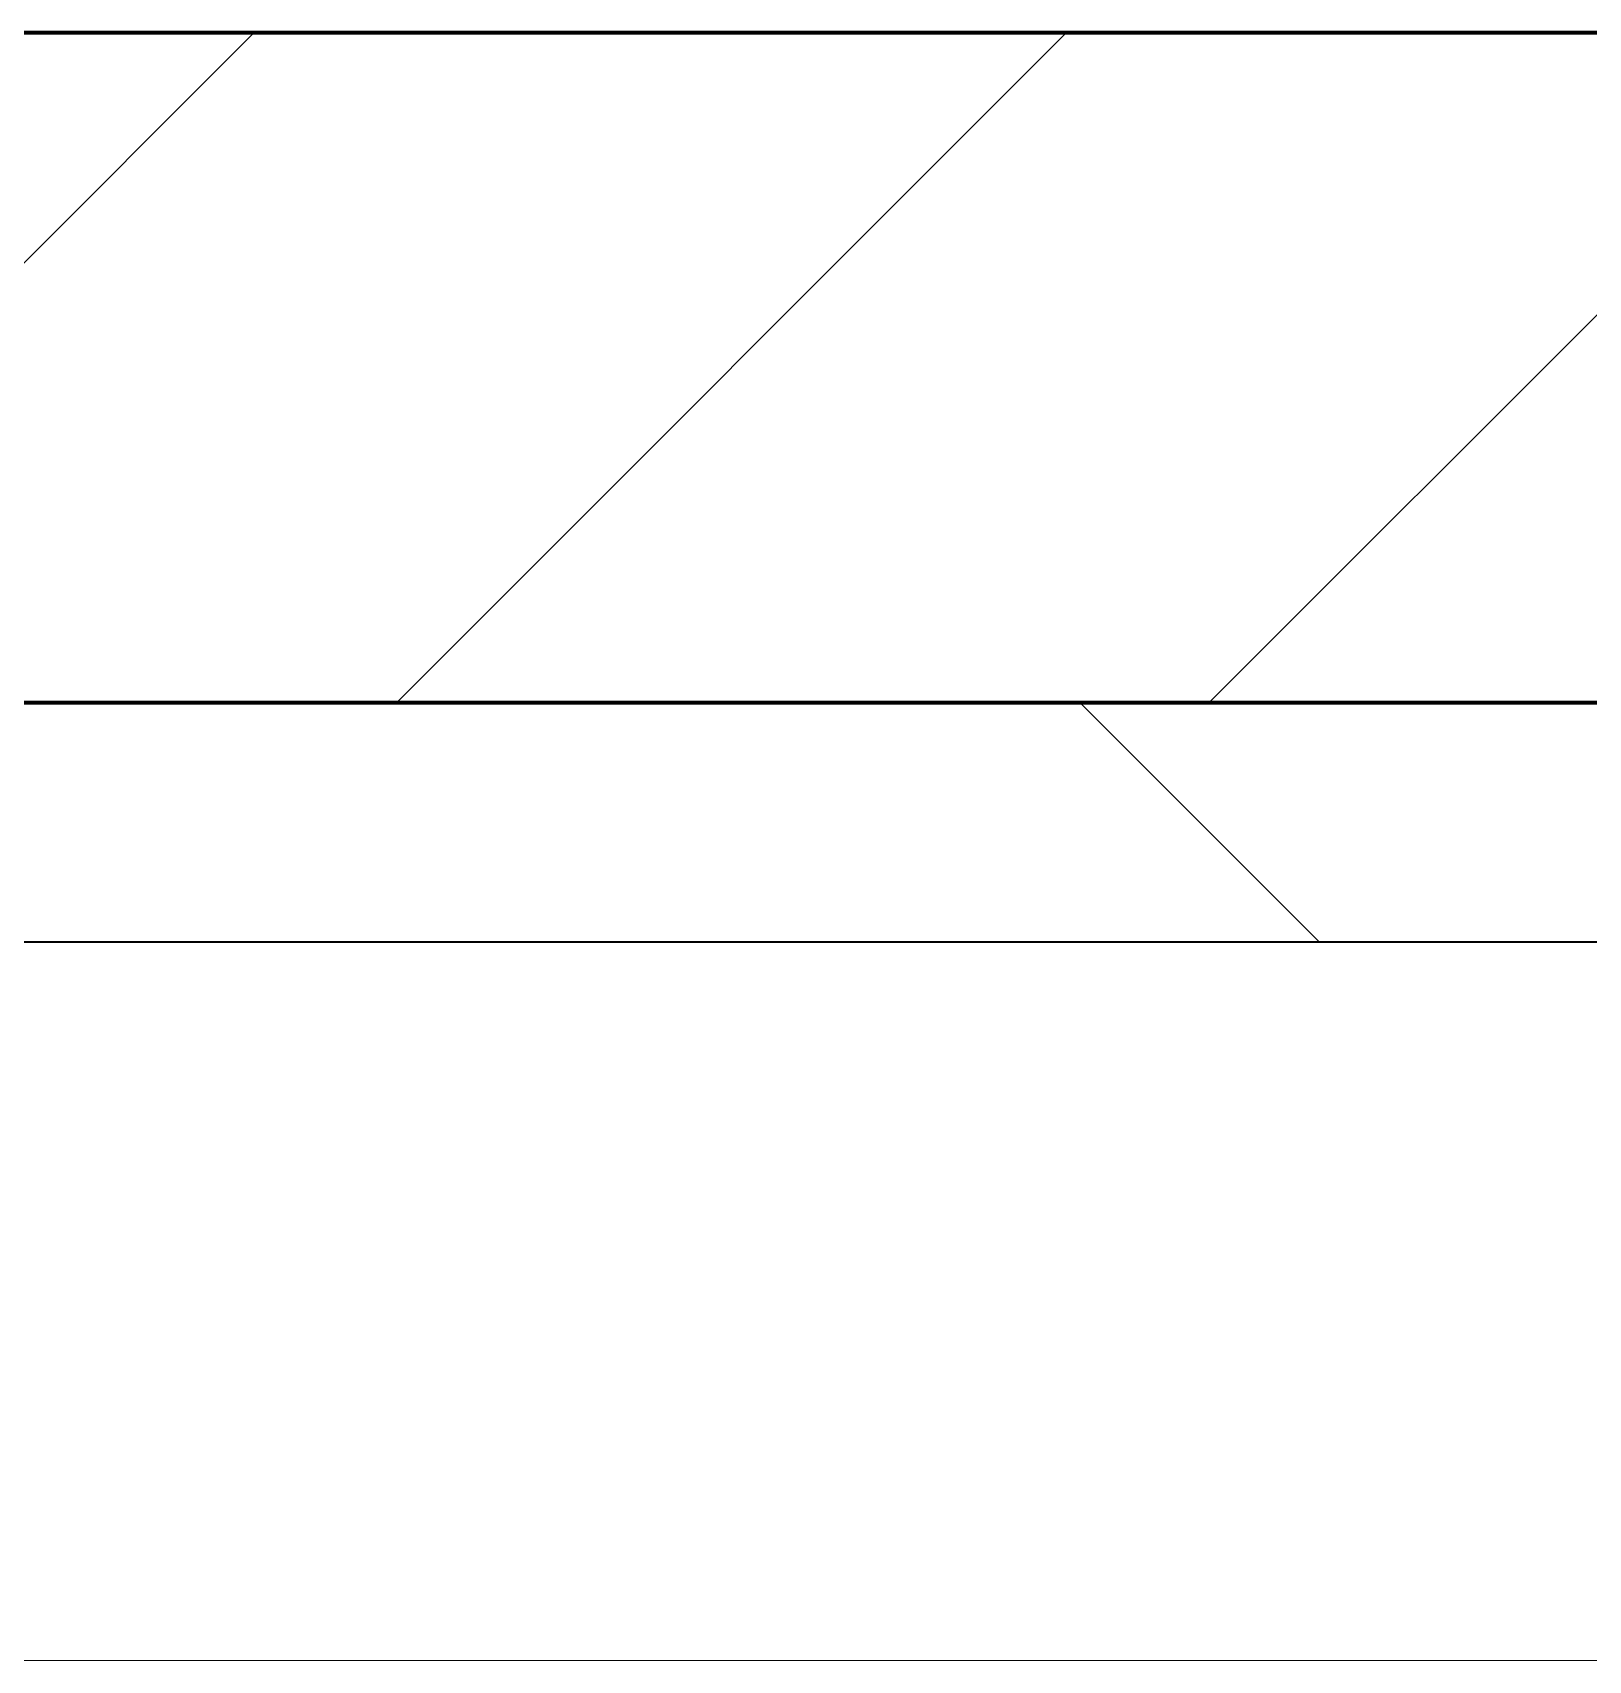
# Model space of a CAD drawing. Header units: millimetres. Extents: x -725999 to -647408, y -21008 to 19019.
# Drawn here: x -719232.4 to -718907.4, y 3929 to 4269 of the extents above; entities that cross this region are included whole.
import ezdxf

# ---------------------------------------------------------------- set-up
doc = ezdxf.new("R2010")
doc.units = ezdxf.units.MM
for name, color, linetype, lineweight in [('A-GLAZ-CURT', 2, 'Continuous', 9), ('A-WALL', 5, 'Continuous', 35), ('A-WALL-FNSH', 2, 'Continuous', 35), ('A-WALL-PATT', 1, 'Continuous', 35)]:
    doc.layers.add(name, color=color, linetype=linetype, lineweight=lineweight)

# ---------------------------------------------------------------- blocks, each defined once
blk = doc.blocks.new('System Panel - DPA-AR_Metal Ceiling Rectangular Panel-V5-4283-01 ENLARGED LOWER PLATFORM LEVEL - REFLECTED CEILING PLAN - SHEET 4')
at = {"layer": 'A-GLAZ-CURT'}
for p, q in [((-719507.37, 4079.02), (-721907.37, 4079.02)), ((-721907.37, 4079.02), (-719507.37, 4079.02)), ((-721907.37, 3929.03), (-719507.37, 3929.03)), ((-719507.37, 3929.03), (-721907.37, 3929.03))]:
    blk.add_line(p, q, dxfattribs=at)
blk = doc.blocks.new('PPLS-PP19_Custom Tile Pattern - Custom Tile Pattern-V22-4283-01 ENLARGED LOWER PLATFORM LEVEL - REFLECTED CEILING PLAN - SHEET 4')
at = {"layer": 'A-GLAZ-CURT'}
for p, q in [((-300, 0), (300, 0)), ((300, 0), (-300, 0)), ((195.99, 0), (213.31, 0)), ((213.31, 0), (195.99, 0)), ((230.06, 0), (300, 0)), ((-300, -50), (300, -50)), ((300, -50), (-300, -50))]:
    blk.add_line(p, q, dxfattribs=at)
for points, knots in [([(-126.5, 0), (-122.44, 0), (-108.71, 0), (-86.68, 0), (-63.44, 0), (-54.4, 0), (-48.53, 0), (-30.79, 0), (-18.03, 0), (8.61, 0), (15.02, 0), (22.91, 0), (31, 0), (39.04, 0), (51.19, 0), (58.74, 0), (61.34, 0), (61.45, 0)], [-5231.017328, -5231.017328, -5231.017328, -5231.017328, -4994.692869, -4542.524482, -4008.285538, -3689.699207, -3546.54457, -3315.260113, -2864.387349, -2439.246196, -2084.094819, -1956.422387, -1818.904206, -1645.594513, -1443.202566, -1228.752106, -1120.932285, -1120.932285, -1120.932285, -1120.932285]), ([(70.96, 0), (70.71, 0), (65.32, 0), (53.52, 0), (37, 0), (24.07, 0), (12.82, 0), (-2.9, 0), (-20.62, 0), (-32.81, 0), (-44.85, 0), (-51.43, 0), (-51.79, 0)], [-2966.590051, -2966.590051, -2966.590051, -2966.590051, -2950.589685, -2634.532728, -2313.748533, -2106.613311, -1925.670641, -1617.263037, -1290.787923, -1039.307308, -819.71621, -644.910881, -644.910881, -644.910881, -644.910881]), ([(-36.78, 0), (-32.43, 0), (-19.22, 0), (8.83, 0), (43.36, 0), (70.92, 0), (82.12, 0), (83.66, 0)], [-6191.144455, -6191.144455, -6191.144455, -6191.144455, -5862.463379, -5340.621928, -4573.028122, -4094.177415, -3869.465285, -3869.465285, -3869.465285, -3869.465285]), ([(-30.52, 0), (-27.11, 0), (-17.83, 0), (5.99, 0), (22.06, 0), (37.44, 0), (45.92, 0), (57.76, 0), (64.47, 0), (72.74, 0), (75.22, 0), (76.03, 0), (76.21, 0)], [-2323.618664, -2323.618664, -2323.618664, -2323.618664, -2142.497158, -1716.209403, -1206.526904, -1089.329421, -901.315459, -753.071572, -495.328968, -421.953223, -334.951786, -290.452333, -290.452333, -290.452333, -290.452333]), ([(31.18, 0), (25.97, 0), (16.78, 0), (7.43, 0), (3.28, 0)], [-4496.803627, -4496.803627, -4496.803627, -4496.803627, -4222.080604, -4002.690388, -4002.690388, -4002.690388, -4002.690388]), ([(3.28, 0), (4, 0), (16.43, 0), (42.82, 0), (88.72, 0), (120.63, 0), (138.28, 0), (138.53, 0)], [-432.066459, -432.066459, -432.066459, -432.066459, -429.606584, -390.253598, -346.313304, -291.370682, -290.5735, -290.5735, -290.5735, -290.5735]), ([(30.82, 0), (29.27, 0), (20.24, 0), (11.09, 0), (3.28, 0)], [-10462.034656, -10462.034656, -10462.034656, -10462.034656, -10363.088938, -9890.482339, -9890.482339, -9890.482339, -9890.482339]), ([(70.61, 0), (66.16, 0), (55.8, 0), (39.61, 0), (25.57, 0), (11.62, 0), (4.21, 0)], [-4647.237329, -4647.237329, -4647.237329, -4647.237329, -4326.416877, -4098.545751, -3766.694881, -3388.610552, -3388.610552, -3388.610552, -3388.610552]), ([(71.61, 0), (67.07, 0), (54.95, 0), (35.84, 0), (15.37, 0), (7.78, 0), (4.43, 0)], [-343.724241, -343.724241, -343.724241, -343.724241, -330.153101, -307.516438, -285.83788, -258.111572, -258.111572, -258.111572, -258.111572]), ([(18.16, 0), (19.15, 0), (24.25, 0), (25.66, 0), (26.12, 0)], [-5700.113719, -5700.113719, -5700.113719, -5700.113719, -5554.232259, -5302.431367, -5302.431367, -5302.431367, -5302.431367]), ([(114.39, 0), (114.2, 0), (112.08, 0), (105.42, 0), (92.38, 0), (85.59, 0), (74.4, 0), (62.26, 0), (51.85, 0), (43.81, 0), (29.53, 0), (20.67, 0), (18.85, 0), (18.16, 0)], [-8148.58938, -8148.58938, -8148.58938, -8148.58938, -8105.191388, -7723.759874, -7531.75727, -7135.649961, -6924.452779, -6738.82075, -6548.303034, -6314.283804, -6135.05769, -5972.647715, -5832.674503, -5832.674503, -5832.674503, -5832.674503]), ([(27.44, 0), (27.9, 0), (29.54, 0), (38.07, 0), (53.39, 0), (71.67, 0), (84.83, 0), (86.01, 0), (92.51, 0), (94.33, 0)], [-5037.309798, -5037.309798, -5037.309798, -5037.309798, -4887.603822, -4705.298446, -4353.683244, -3960.84581, -3759.045785, -3336.541051, -2783.776468, -2783.776468, -2783.776468, -2783.776468]), ([(27.89, 0), (29.09, 0), (33.4, 0), (48.37, 0), (71.92, 0), (100.57, 0), (116.36, 0), (128.63, 0), (128.95, 0)], [-147.777612, -147.777612, -147.777612, -147.777612, -135.792042, -118.513713, -97.899267, -63.759246, -39.050993, -35.895543, -35.895543, -35.895543, -35.895543]), ([(53.18, 0), (53.06, 0), (52.22, 0), (44.99, 0), (36.46, 0), (30.82, 0)], [-622.740158, -622.740158, -622.740158, -622.740158, -566.066452, -360.610861, 0, 0, 0, 0]), ([(136.44, 0), (121.66, 0), (86.93, 0), (51.16, 0), (31.18, 0)], [-106.750556, -106.750556, -106.750556, -106.750556, -59.610984, 0, 0, 0, 0]), ([(139.11, 0), (129.86, 0), (108.71, 0), (76.86, 0), (57.82, 0), (46.51, 0), (41.18, 0), (36.02, 0), (35.54, 0), (35.54, 0)], [-454.816382, -454.816382, -454.816382, -454.816382, -401.860199, -357.622665, -341.267687, -334.000314, -326.15566, -319.318397, -317.489778, -317.489778, -317.489778, -317.489778]), ([(36.29, 0), (37.77, 0), (48.82, 0), (64.79, 0), (95.91, 0), (124.45, 0), (132.42, 0), (134.6, 0)], [-314.598523, -314.598523, -314.598523, -314.598523, -305.899624, -287.17622, -249.500363, -194.761443, -152.241002, -152.241002, -152.241002, -152.241002]), ([(61.47, 0), (61.47, 0), (61.21, 0), (54.61, 0), (53.71, 0), (53.56, 0)], [-1113.311073, -1113.311073, -1113.311073, -1113.311073, -1096.402191, -891.204116, -747.28819, -747.28819, -747.28819, -747.28819]), ([(76.22, 0), (75.58, 0), (73.91, 0), (71.77, 0), (71.72, 0)], [-193.634889, -193.634889, -193.634889, -193.634889, -31.537676, -27.607488, -27.607488, -27.607488, -27.607488]), ([(103.09, 0), (101.08, 0), (90.87, 0), (80.41, 0), (72.04, 0)], [-375.435014, -375.435014, -375.435014, -375.435014, -369.147452, -344.148763, -344.148763, -344.148763, -344.148763]), ([(94.4, 0), (94.4, 0), (94.64, 0), (99.11, 0), (108.97, 0), (120.79, 0), (139.94, 0), (163.31, 0), (185.23, 0), (193.62, 0), (194.69, 0), (194.79, 0)], [-2348.345796, -2348.345796, -2348.345796, -2348.345796, -2310.419338, -2233.599744, -2052.234781, -1843.028543, -1530.39897, -1095.004608, -529.74427, -295.064701, -265.121568, -265.121568, -265.121568, -265.121568]), ([(129.02, 0), (129.02, 0), (124.41, 0), (122.35, 0), (114.96, 0), (108.04, 0), (103.09, 0)], [-35.386604, -35.386604, -35.386604, -35.386604, -31.430235, -22.807238, -15.488593, 0, 0, 0, 0]), ([(157.9, 0), (156.77, 0), (151.67, 0), (143.29, 0), (134.04, 0), (126.24, 0), (118.6, 0), (114.23, 0), (111.98, 0), (105.66, 0), (105.23, 0), (105.23, 0)], [-10292.955006, -10292.955006, -10292.955006, -10292.955006, -10098.273015, -9847.788484, -9677.714971, -9567.007022, -9453.21225, -9220.200448, -9012.77275, -8966.157302, -8929.495943, -8929.495943, -8929.495943, -8929.495943]), ([(105.26, 0), (105.52, 0), (111.01, 0), (112.65, 0), (113.59, 0)], [-8920.561005, -8920.561005, -8920.561005, -8920.561005, -8814.835624, -8577.462505, -8577.462505, -8577.462505, -8577.462505]), ([(128.58, 0), (128.8, 0), (130.16, 0), (139.26, 0), (152.67, 0), (161.24, 0), (162.19, 0), (162.75, 0)], [-633.326174, -633.326174, -633.326174, -633.326174, -627.736123, -618.981161, -602.094757, -592.980799, -581.414464, -581.414464, -581.414464, -581.414464]), ([(137.1, 0), (136, 0), (133.64, 0), (129.87, 0), (129.11, 0)], [-670.405967, -670.405967, -670.405967, -670.405967, -651.020627, -640.742133, -640.742133, -640.742133, -640.742133]), ([(168.37, 0), (167.68, 0), (162.47, 0), (152.98, 0), (140.33, 0), (139.97, 0)], [-543.375029, -543.375029, -543.375029, -543.375029, -530.793311, -458.593899, -456.473528, -456.473528, -456.473528, -456.473528]), ([(193.8, 0), (193.33, 0), (190.11, 0), (183.13, 0), (171, 0), (161.95, 0), (161.28, 0), (158.35, 0), (157.85, 0), (157.77, 0)], [-11665.349007, -11665.349007, -11665.349007, -11665.349007, -11565.880756, -11105.624034, -10839.086983, -10768.332124, -10666.779182, -10580.760289, -10550.278881, -10550.278881, -10550.278881, -10550.278881]), ([(276.61, 0), (270.93, 0), (246.4, 0), (207.11, 0), (177.41, 0), (159.34, 0), (158.33, 0), (158.3, 0)], [-261.780919, -261.780919, -261.780919, -261.780919, -244.693688, -187.987675, -143.776725, -129.632772, -123.352749, -123.352749, -123.352749, -123.352749]), ([(159.07, 0), (159.13, 0), (160.84, 0), (165.21, 0), (174.15, 0), (185.98, 0), (208.82, 0), (219.42, 0), (230.06, 0)], [-115.643202, -115.643202, -115.643202, -115.643202, -114.681583, -87.660824, -65.295536, -41.623857, -24.459831, 0, 0, 0, 0]), ([(162.75, 0), (165.4, 0), (170.91, 0), (172.61, 0), (172.61, 0)], [-111.264224, -111.264224, -111.264224, -111.264224, -56.742688, -19.085662, -19.085662, -19.085662, -19.085662]), ([(247.1, 0), (246.76, 0), (245.04, 0), (238.34, 0), (226.56, 0), (221.1, 0), (200.27, 0), (182.99, 0), (174.27, 0), (169.67, 0), (168.99, 0)], [-9649.085549, -9649.085549, -9649.085549, -9649.085549, -9581.591397, -9406.094246, -9221.510254, -9016.44624, -8717.832359, -8253.978395, -8152.463617, -8069.855175, -8069.855175, -8069.855175, -8069.855175]), ([(215.22, 0), (214.62, 0), (210.55, 0), (203.98, 0), (187.54, 0), (175.3, 0), (169.49, 0)], [-203.825446, -203.825446, -203.825446, -203.825446, -198.527383, -184.406837, -162.427601, -142.916156, -142.916156, -142.916156, -142.916156]), ([(171.51, 0), (176.48, 0), (193.23, 0), (201.73, 0), (208.81, 0), (213.9, 0), (241.96, 0), (266.73, 0), (281.71, 0), (291.71, 0), (296.52, 0), (297.86, 0), (298.09, 0)], [-7971.819559, -7971.819559, -7971.819559, -7971.819559, -7784.112253, -7606.717214, -7289.299508, -7042.621073, -6582.165592, -6068.460911, -5766.029927, -5566.724884, -5280.360606, -5199.253518, -5199.253518, -5199.253518, -5199.253518]), ([(172.07, 0), (177.66, 0), (187.87, 0), (201.08, 0), (207.47, 0), (213.96, 0), (215.11, 0)], [-255.364076, -255.364076, -255.364076, -255.364076, -237.955587, -223.92608, -215.862851, -208.75215, -208.75215, -208.75215, -208.75215]), ([(300, 0), (288.22, 0), (262, 0), (230.43, 0), (219.94, 0), (219.02, 0)], [-12528.858583, -12528.858583, -12528.858583, -12528.858583, -11905.454923, -11162.864862, -10856.732305, -10856.732305, -10856.732305, -10856.732305]), ([(219.9, 0), (220.86, 0), (227.84, 0), (242.06, 0), (246.54, 0), (246.96, 0)], [-10670.940496, -10670.940496, -10670.940496, -10670.940496, -10511.382485, -9925.173265, -9834.877357, -9834.877357, -9834.877357, -9834.877357]), ([(284.76, 0), (284.76, 0), (285.09, 0), (287.47, 0), (293.59, 0), (297.76, 0), (300, 0)], [-4110.630118, -4110.630118, -4110.630118, -4110.630118, -4053.389046, -3959.664717, -3862.421465, -3746.95702, -3746.95702, -3746.95702, -3746.95702]), ([(297.38, 0), (295.84, 0), (291.62, 0), (285.38, 0), (284.87, 0)], [-4803.172655, -4803.172655, -4803.172655, -4803.172655, -4358.271401, -4143.037883, -4143.037883, -4143.037883, -4143.037883])]:
    blk.add_open_spline(points, degree=3, knots=knots, dxfattribs=at)
for points in [[(24.49, 0), (25.23, 0), (25.72, 0), (26.04, 0)], [(76.63, 0), (75.19, 0), (73.49, 0), (71.67, 0)], [(80.35, 0), (79.57, 0), (78.27, 0), (76.63, 0)], [(84.06, 0), (83.48, 0), (82.41, 0), (81.72, 0)], [(168.74, 0), (168.74, 0), (169.81, 0), (171.51, 0)], [(195.11, 0), (194.91, 0), (194.44, 0), (193.8, 0)], [(300, 0), (292.32, 0), (284.63, 0), (276.95, 0)]]:
    blk.add_open_spline(points, degree=3, dxfattribs=at)
blk = doc.blocks.new('PPLS-PP19_Custom Tile Pattern - Custom Tile Pattern-V23-4283-01 ENLARGED LOWER PLATFORM LEVEL - REFLECTED CEILING PLAN - SHEET 4')
at = {"layer": 'A-GLAZ-CURT'}
for p, q in [((-300, 0), (300, 0)), ((300, 0), (-300, 0)), ((-293.07, 0), (-275.75, 0)), ((-275.75, 0), (-293.07, 0)), ((-300, -50), (300, -50)), ((300, -50), (-300, -50))]:
    blk.add_line(p, q, dxfattribs=at)
at = {"layer": 'A-GLAZ-CURT', "flags": 128}
for points in [[(-300, 0), (-291.56, 0), (-283.3, 0), (-275.2, 0), (-267.26, 0), (-259.45, 0), (-251.77, 0), (-244.2, 0), (-236.74, 0), (-229.36, 0), (-222.06, 0), (-214.83, 0), (-207.71, 0), (-200.76, 0), (-194.02, 0), (-187.54, 0)], [(-244.39, 0), (-251.96, 0), (-259.67, 0), (-267.51, 0), (-275.48, 0), (-283.55, 0), (-291.73, 0), (-300, 0)]]:
    blk.add_lwpolyline(points, dxfattribs=at)
at = {"layer": 'A-GLAZ-CURT'}
for points, knots in [([(-300, 0), (-284.65, 0), (-236.57, 0), (-174.61, 0), (-134.67, 0), (-120.44, 0), (-119.54, 0)], [-5323.127839, -5323.127839, -5323.127839, -5323.127839, -4502.809032, -2700.551212, -1002.059161, -887.187973, -887.187973, -887.187973, -887.187973]), ([(-186.86, 0), (-195.62, 0), (-224.91, 0), (-262.56, 0), (-294.48, 0), (-300, 0)], [-15764.469164, -15764.469164, -15764.469164, -15764.469164, -15131.813646, -13729.592194, -13439.944408, -13439.944408, -13439.944408, -13439.944408]), ([(-186.76, 0), (-192.43, 0), (-210.29, 0), (-232.01, 0), (-255.22, 0), (-262.59, 0), (-264.9, 0), (-265.4, 0)], [-1726.685667, -1726.685667, -1726.685667, -1726.685667, -1400.429864, -858.079193, -543.655514, -208.940337, 0, 0, 0, 0]), ([(-258.6, 0), (-257.91, 0), (-254.26, 0), (-241.25, 0), (-225.99, 0), (-213.1, 0), (-200.75, 0), (-192.83, 0), (-187.88, 0)], [-5722.54675, -5722.54675, -5722.54675, -5722.54675, -5657.471696, -5413.335975, -5017.494783, -4832.723979, -4666.091899, -4378.324359, -4378.324359, -4378.324359, -4378.324359])]:
    blk.add_open_spline(points, degree=3, knots=knots, dxfattribs=at)

msp = doc.modelspace()

# ---------------------------------------------------------------- hatches: boundary and pattern name
at = {"layer": 'A-WALL-PATT', "lineweight": 9}
h = msp.add_hatch(dxfattribs=at)
h.set_pattern_fill('FP_2', color=256, style=0, pattern_type=2)
h.set_pattern_definition([(45, (0, 0), (-84.852814, 84.852814), [])])
h.paths.add_polyline_path([(-715752.37, 4129.02), (-715752.37, 4269.02), (-722165.55, 4269.02), (-722165.55, 4129.02), (-716782.37, 4129.02)])
h = msp.add_hatch(dxfattribs=at)
h.set_pattern_fill('FP_4', color=256, style=0, pattern_type=2)
h.set_pattern_definition([(45, (0, 0), (-212.13203, 212.13203), []), (135, (0, 0), (-212.13203, -212.13203), [])])
h.paths.add_polyline_path([(-716982.37, 4079.02), (-716982.37, 4129.02), (-722165.55, 4129.02), (-722165.55, 4079.02), (-717792.36, 4079.02)])

# ---------------------------------------------------------------- linework, layer by layer
at = {"layer": 'A-WALL', "color": 7, "lineweight": 70}
for p, q in [((-720202.37, 4269.02), (-715752.37, 4269.02)), ((-717032.37, 4129.02), (-722165.55, 4129.02))]:
    msp.add_line(p, q, dxfattribs=at)
at = {"layer": 'A-WALL-FNSH', "color": 250}
for p, q in [((-722165.55, 4129.02), (-716982.37, 4129.02)), ((-716982.37, 4079.02), (-722165.55, 4079.02))]:
    msp.add_line(p, q, dxfattribs=at)

# ---------------------------------------------------------------- block references
at = {"layer": 'A-GLAZ-CURT', "rotation": 180}
for name, p in [('PPLS-PP19_Custom Tile Pattern - Custom Tile Pattern-V23-4283-01 ENLARGED LOWER PLATFORM LEVEL - REFLECTED CEILING PLAN - SHEET 4', (-719482.37, 4079.02)), ('PPLS-PP19_Custom Tile Pattern - Custom Tile Pattern-V22-4283-01 ENLARGED LOWER PLATFORM LEVEL - REFLECTED CEILING PLAN - SHEET 4', (-718882.37, 4079.02))]:
    msp.add_blockref(name, p, dxfattribs=at)
at = {"layer": 'A-GLAZ-CURT'}
msp.add_blockref('System Panel - DPA-AR_Metal Ceiling Rectangular Panel-V5-4283-01 ENLARGED LOWER PLATFORM LEVEL - REFLECTED CEILING PLAN - SHEET 4', (2400, 0), dxfattribs=at)

doc.saveas('drawing.dxf')
